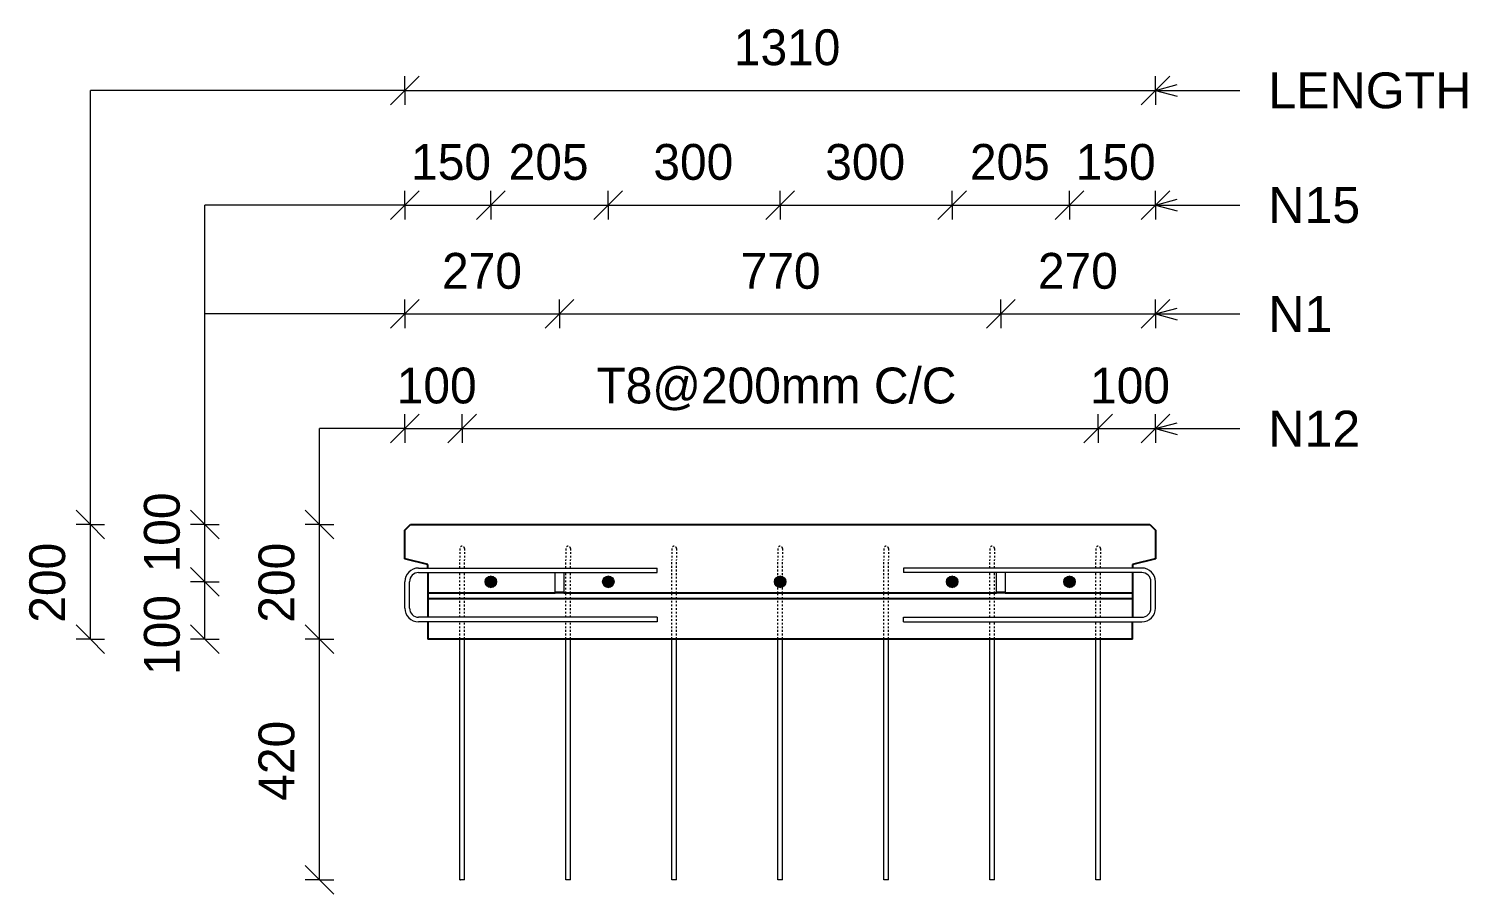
# Model space of a CAD drawing. Header units: millimetres. Extents: x -20701 to -6422, y 1067 to 18539.
# Drawn here: x -14883 to -12373, y 2066 to 3576 of the extents above; entities that cross this region are included whole.
import ezdxf

# ---------------------------------------------------------------- set-up
doc = ezdxf.new("R2010")
doc.units = ezdxf.units.MM
doc.linetypes.add('Dash', pattern=[6.36, 3.18, -3.18])
for name, color, linetype, lineweight in [('A-ANNO-DIMS', 211, 'Continuous', 9), ('A-ANNO-DIMS-25', 211, 'Continuous', 9), ('A-DETL-MBND', 5, 'Continuous', 18), ('A-DETL-THIN', 151, 'Continuous', 18), ('A-GENM', 13, 'Continuous', 18), ('A-WALL', 113, 'Continuous', 25), ('G-ANNO-TEXT', 231, 'Continuous', 9), ('S-RBAR', 171, 'Continuous', 18)]:
    doc.layers.add(name, color=color, linetype=linetype, lineweight=lineweight)
doc.styles.add('Arial', font='arial.ttf', dxfattribs={"height": 62.5})
doc.styles.add('Nirmala UI Semilight', font='NirmalaS.ttf', dxfattribs={"height": 62.5})
doc.dimstyles.new('Arrow_Filled_-_2_5_NI_UI', dxfattribs={"dimscale": 304.8, "dimtxt": 65.460247, "dimasz": 0.164042, "dimexe": 0.082021, "dimexo": 0.0625, "dimgap": 0.082021, "dimtad": 1, "dimdec": 0, "dimzin": 0, "dimdsep": 46, "dimtxsty": 'Nirmala UI Semilight', "dimblk1": 'OBLIQUE', "dimblk2": 'OBLIQUE', "dimsah": 1, "dimcen": 0.09, "dimazin": 0, "dimtfac": 1, "dimtdec": 4, "dimtix": 1, "dimtmove": 0, "dimatfit": 3, "dimfxl": 0.082021, "dimfxlon": 1, "dimtvp": 1, "dimtolj": 1, "dimtzin": 0, "dimarcsym": 2})
doc.dimstyles.new('Arrow_Filled_-_2_5_NI_UI_2', dxfattribs={"dimscale": 304.8, "dimtxt": 65.460247, "dimasz": 0.164042, "dimexe": 0.082021, "dimexo": 0.0625, "dimgap": 0.082021, "dimtad": 1, "dimdec": 0, "dimzin": 0, "dimdsep": 46, "dimtxsty": 'Nirmala UI Semilight', "dimblk1": 'OBLIQUE', "dimblk2": 'OBLIQUE', "dimsah": 1, "dimcen": 0.09, "dimazin": 0, "dimtfac": 1, "dimtdec": 4, "dimtix": 1, "dimtmove": 2, "dimatfit": 3, "dimfxl": 0.082021, "dimfxlon": 1, "dimtvp": 1, "dimtolj": 1, "dimtzin": 0, "dimarcsym": 2})

# ---------------------------------------------------------------- blocks, each defined once
blk = doc.blocks.new('RR spread anchor face based - RR-SA-5_0-240-2134540-Elevation Top Copy 2')
at = {"layer": 'A-GENM'}
for p, q in [((-19982.1, 2593.7), (-19982.1, 2627.2)), ((-19967.1, 2627.2), (-19967.1, 2593.7)), ((-19982.1, 2591.2), (-19982.1, 2593.7)), ((-19982.1, 2593.7), (-19967.1, 2593.7)), ((-19967.1, 2591.2), (-19982.1, 2591.2)), ((-19967.1, 2593.7), (-19967.1, 2591.2))]:
    blk.add_line(p, q, dxfattribs=at)
blk = doc.blocks.new('DIMBLOCK32-Elevation Top Copy 2')
at = {"layer": 'A-ANNO-DIMS-25'}
for p, q in [((-14226.6, 3468.3), (-14201.6, 3493.3)), ((-14226.6, 3468.3), (-14226.6, 3493.3)), ((-12916.6, 3468.3), (-12891.6, 3493.3)), ((-12916.6, 3468.3), (-12916.6, 3493.3)), ((-14226.6, 3468.3), (-14251.6, 3443.3)), ((-14226.6, 3468.3), (-12916.6, 3468.3)), ((-14226.6, 3468.3), (-14226.6, 3443.3)), ((-12916.6, 3468.3), (-12941.6, 3443.3)), ((-12916.6, 3468.3), (-12916.6, 3443.3))]:
    blk.add_line(p, q, dxfattribs=at)
at = {"layer": 'A-ANNO-DIMS-25', "color": 0, "insert": (-13652.5, 3574.8), "char_height": 62.5, "width": 194.238, "attachment_point": 1, "line_spacing_factor": 1.142579, "style": 'Nirmala UI Semilight'}
blk.add_mtext('1310', dxfattribs=at)
blk = doc.blocks.new('_Oblique')
at = {"color": 0, "linetype": 'ByBlock', "lineweight": -2}
blk.add_line((-0.5, -0.5), (0.5, 0.5), dxfattribs=at)
blk = doc.blocks.new('DIMBLOCK33-Elevation Top Copy 2')
at = {"layer": 'A-ANNO-DIMS-25'}
for p, q in [((-14775.6, 2711.2), (-14800.6, 2736.2)), ((-14775.6, 2711.2), (-14800.6, 2711.2)), ((-14775.6, 2511.2), (-14775.6, 2711.2)), ((-14775.6, 2711.2), (-14750.6, 2686.2)), ((-14775.6, 2711.2), (-14750.6, 2711.2)), ((-14775.6, 2511.2), (-14800.6, 2536.2)), ((-14775.6, 2511.2), (-14800.6, 2511.2)), ((-14775.6, 2511.2), (-14750.6, 2486.2)), ((-14775.6, 2511.2), (-14750.6, 2511.2))]:
    blk.add_line(p, q, dxfattribs=at)
at = {"layer": 'A-ANNO-DIMS-25', "color": 0, "insert": (-14882.1, 2539.8), "char_height": 62.5, "width": 171.387, "attachment_point": 1, "rotation": 90, "line_spacing_factor": 1.142579, "style": 'Nirmala UI Semilight'}
blk.add_mtext('200', dxfattribs=at)
blk = doc.blocks.new('DIMBLOCK34-Elevation Top Copy 2')
at = {"layer": 'A-ANNO-DIMS-25'}
for p, q in [((-14226.6, 3268.3), (-14201.6, 3293.3)), ((-14226.6, 3268.3), (-14226.6, 3293.3)), ((-14076.6, 3268.3), (-14051.6, 3293.3)), ((-14076.6, 3268.3), (-14076.6, 3293.3)), ((-14226.6, 3268.3), (-14251.6, 3243.3)), ((-14226.6, 3268.3), (-14076.6, 3268.3)), ((-14226.6, 3268.3), (-14226.6, 3243.3)), ((-14076.6, 3268.3), (-14101.6, 3243.3)), ((-14076.6, 3268.3), (-14076.6, 3243.3))]:
    blk.add_line(p, q, dxfattribs=at)
at = {"layer": 'A-ANNO-DIMS-25', "color": 0, "insert": (-14215.8, 3374.8), "char_height": 62.5, "width": 154.248, "attachment_point": 1, "line_spacing_factor": 1.142579, "style": 'Nirmala UI Semilight'}
blk.add_mtext('150', dxfattribs=at)
blk = doc.blocks.new('DIMBLOCK35-Elevation Top Copy 2')
at = {"layer": 'A-ANNO-DIMS-25'}
for p, q in [((-14076.6, 3268.3), (-14051.6, 3293.3)), ((-14076.6, 3268.3), (-14076.6, 3293.3)), ((-13871.6, 3268.3), (-13846.6, 3293.3)), ((-13871.6, 3268.3), (-13871.6, 3293.3)), ((-14076.6, 3268.3), (-14101.6, 3243.3)), ((-14076.6, 3268.3), (-13871.6, 3268.3)), ((-14076.6, 3268.3), (-14076.6, 3243.3)), ((-13871.6, 3268.3), (-13896.6, 3243.3)), ((-13871.6, 3268.3), (-13871.6, 3243.3))]:
    blk.add_line(p, q, dxfattribs=at)
at = {"layer": 'A-ANNO-DIMS-25', "color": 0, "insert": (-14045.5, 3374.8), "char_height": 62.5, "width": 171.387, "attachment_point": 1, "line_spacing_factor": 1.142579, "style": 'Nirmala UI Semilight'}
blk.add_mtext('205', dxfattribs=at)
blk = doc.blocks.new('DIMBLOCK36-Elevation Top Copy 2')
at = {"layer": 'A-ANNO-DIMS-25'}
for p, q in [((-13871.6, 3268.3), (-13846.6, 3293.3)), ((-13871.6, 3268.3), (-13871.6, 3293.3)), ((-13571.6, 3268.3), (-13546.6, 3293.3)), ((-13571.6, 3268.3), (-13571.6, 3293.3)), ((-13871.6, 3268.3), (-13896.6, 3243.3)), ((-13871.6, 3268.3), (-13571.6, 3268.3)), ((-13871.6, 3268.3), (-13871.6, 3243.3)), ((-13571.6, 3268.3), (-13596.6, 3243.3)), ((-13571.6, 3268.3), (-13571.6, 3243.3))]:
    blk.add_line(p, q, dxfattribs=at)
at = {"layer": 'A-ANNO-DIMS-25', "color": 0, "insert": (-13793, 3374.8), "char_height": 62.5, "width": 171.387, "attachment_point": 1, "line_spacing_factor": 1.142579, "style": 'Nirmala UI Semilight'}
blk.add_mtext('300', dxfattribs=at)
blk = doc.blocks.new('DIMBLOCK37-Elevation Top Copy 2')
at = {"layer": 'A-ANNO-DIMS-25'}
for p, q in [((-13571.6, 3268.3), (-13546.6, 3293.3)), ((-13571.6, 3268.3), (-13571.6, 3293.3)), ((-13271.6, 3268.3), (-13246.6, 3293.3)), ((-13271.6, 3268.3), (-13271.6, 3293.3)), ((-13571.6, 3268.3), (-13596.6, 3243.3)), ((-13571.6, 3268.3), (-13271.6, 3268.3)), ((-13571.6, 3268.3), (-13571.6, 3243.3)), ((-13271.6, 3268.3), (-13296.6, 3243.3)), ((-13271.6, 3268.3), (-13271.6, 3243.3))]:
    blk.add_line(p, q, dxfattribs=at)
at = {"layer": 'A-ANNO-DIMS-25', "color": 0, "insert": (-13493, 3374.8), "char_height": 62.5, "width": 171.387, "attachment_point": 1, "line_spacing_factor": 1.142579, "style": 'Nirmala UI Semilight'}
blk.add_mtext('300', dxfattribs=at)
blk = doc.blocks.new('DIMBLOCK38-Elevation Top Copy 2')
at = {"layer": 'A-ANNO-DIMS-25'}
for p, q in [((-13271.6, 3268.3), (-13246.6, 3293.3)), ((-13271.6, 3268.3), (-13271.6, 3293.3)), ((-13066.6, 3268.3), (-13041.6, 3293.3)), ((-13066.6, 3268.3), (-13066.6, 3293.3)), ((-13271.6, 3268.3), (-13296.6, 3243.3)), ((-13271.6, 3268.3), (-13066.6, 3268.3)), ((-13271.6, 3268.3), (-13271.6, 3243.3)), ((-13066.6, 3268.3), (-13091.6, 3243.3)), ((-13066.6, 3268.3), (-13066.6, 3243.3))]:
    blk.add_line(p, q, dxfattribs=at)
at = {"layer": 'A-ANNO-DIMS-25', "color": 0, "insert": (-13240.5, 3374.8), "char_height": 62.5, "width": 171.387, "attachment_point": 1, "line_spacing_factor": 1.142579, "style": 'Nirmala UI Semilight'}
blk.add_mtext('205', dxfattribs=at)
blk = doc.blocks.new('DIMBLOCK39-Elevation Top Copy 2')
at = {"layer": 'A-ANNO-DIMS-25'}
for p, q in [((-13066.6, 3268.3), (-13041.6, 3293.3)), ((-13066.6, 3268.3), (-13066.6, 3293.3)), ((-12916.6, 3268.3), (-12891.6, 3293.3)), ((-12916.6, 3268.3), (-12916.6, 3293.3)), ((-13066.6, 3268.3), (-13091.6, 3243.3)), ((-13066.6, 3268.3), (-12916.6, 3268.3)), ((-13066.6, 3268.3), (-13066.6, 3243.3)), ((-12916.6, 3268.3), (-12941.6, 3243.3)), ((-12916.6, 3268.3), (-12916.6, 3243.3))]:
    blk.add_line(p, q, dxfattribs=at)
at = {"layer": 'A-ANNO-DIMS-25', "color": 0, "insert": (-13055.8, 3374.8), "char_height": 62.5, "width": 154.248, "attachment_point": 1, "line_spacing_factor": 1.142579, "style": 'Nirmala UI Semilight'}
blk.add_mtext('150', dxfattribs=at)
blk = doc.blocks.new('DIMBLOCK40-Elevation Top Copy 2')
at = {"layer": 'A-ANNO-DIMS-25'}
for p, q in [((-14575.6, 2611.2), (-14600.6, 2636.2)), ((-14575.6, 2611.2), (-14600.6, 2611.2)), ((-14575.6, 2511.2), (-14575.6, 2611.2)), ((-14575.6, 2611.2), (-14550.6, 2586.2)), ((-14575.6, 2611.2), (-14550.6, 2611.2)), ((-14575.6, 2511.2), (-14600.6, 2536.2)), ((-14575.6, 2511.2), (-14600.6, 2511.2)), ((-14575.6, 2511.2), (-14550.6, 2486.2)), ((-14575.6, 2511.2), (-14550.6, 2511.2))]:
    blk.add_line(p, q, dxfattribs=at)
at = {"layer": 'A-ANNO-DIMS-25', "color": 0, "insert": (-14682.1, 2448.6), "char_height": 62.5, "width": 154.248, "attachment_point": 1, "rotation": 90, "line_spacing_factor": 1.142579, "style": 'Nirmala UI Semilight'}
blk.add_mtext('100', dxfattribs=at)
blk = doc.blocks.new('DIMBLOCK41-Elevation Top Copy 2')
at = {"layer": 'A-ANNO-DIMS-25'}
for p, q in [((-14575.6, 2711.2), (-14600.6, 2736.2)), ((-14575.6, 2711.2), (-14600.6, 2711.2)), ((-14575.6, 2611.2), (-14575.6, 2711.2)), ((-14575.6, 2711.2), (-14550.6, 2686.2)), ((-14575.6, 2711.2), (-14550.6, 2711.2)), ((-14575.6, 2611.2), (-14600.6, 2636.2)), ((-14575.6, 2611.2), (-14600.6, 2611.2)), ((-14575.6, 2611.2), (-14550.6, 2586.2)), ((-14575.6, 2611.2), (-14550.6, 2611.2))]:
    blk.add_line(p, q, dxfattribs=at)
at = {"layer": 'A-ANNO-DIMS-25', "color": 0, "insert": (-14682.1, 2627.5), "char_height": 62.5, "width": 154.248, "attachment_point": 1, "rotation": 90, "line_spacing_factor": 1.142579, "style": 'Nirmala UI Semilight'}
blk.add_mtext('100', dxfattribs=at)
blk = doc.blocks.new('DIMBLOCK42-Elevation Top Copy 2')
at = {"layer": 'A-ANNO-DIMS-25'}
for p, q in [((-14226.6, 2878.3), (-14201.6, 2903.3)), ((-14226.6, 2878.3), (-14226.6, 2903.3)), ((-14126.6, 2878.3), (-14101.6, 2903.3)), ((-14126.6, 2878.3), (-14126.6, 2903.3)), ((-14226.6, 2878.3), (-14251.6, 2853.3)), ((-14226.6, 2878.3), (-14126.6, 2878.3)), ((-14226.6, 2878.3), (-14226.6, 2853.3)), ((-14126.6, 2878.3), (-14151.6, 2853.3)), ((-14126.6, 2878.3), (-14126.6, 2853.3))]:
    blk.add_line(p, q, dxfattribs=at)
at = {"layer": 'A-ANNO-DIMS-25', "color": 0, "insert": (-14240.8, 2984.8), "char_height": 62.5, "width": 154.248, "attachment_point": 1, "line_spacing_factor": 1.142579, "style": 'Nirmala UI Semilight'}
blk.add_mtext('100', dxfattribs=at)
blk = doc.blocks.new('DIMBLOCK43-Elevation Top Copy 2')
at = {"layer": 'A-ANNO-DIMS-25'}
for p, q in [((-14126.6, 2878.3), (-14101.6, 2903.3)), ((-14126.6, 2878.3), (-14126.6, 2903.3)), ((-13016.6, 2878.3), (-12991.6, 2903.3)), ((-13016.6, 2878.3), (-13016.6, 2903.3)), ((-14126.6, 2878.3), (-14151.6, 2853.3)), ((-14126.6, 2878.3), (-13016.6, 2878.3)), ((-14126.6, 2878.3), (-14126.6, 2853.3)), ((-13016.6, 2878.3), (-13041.6, 2853.3)), ((-13016.6, 2878.3), (-13016.6, 2853.3))]:
    blk.add_line(p, q, dxfattribs=at)
at = {"layer": 'A-ANNO-DIMS-25', "color": 0, "insert": (-13892.3, 2984.8), "char_height": 62.5, "width": 769.812, "attachment_point": 1, "line_spacing_factor": 1.142579, "style": 'Nirmala UI Semilight'}
blk.add_mtext('T8@200mm C/C', dxfattribs=at)
blk = doc.blocks.new('DIMBLOCK44-Elevation Top Copy 2')
at = {"layer": 'A-ANNO-DIMS-25'}
for p, q in [((-13016.6, 2878.3), (-12991.6, 2903.3)), ((-13016.6, 2878.3), (-13016.6, 2903.3)), ((-12916.6, 2878.3), (-12891.6, 2903.3)), ((-12916.6, 2878.3), (-12916.6, 2903.3)), ((-13016.6, 2878.3), (-13041.6, 2853.3)), ((-13016.6, 2878.3), (-12916.6, 2878.3)), ((-13016.6, 2878.3), (-13016.6, 2853.3)), ((-12916.6, 2878.3), (-12941.6, 2853.3)), ((-12916.6, 2878.3), (-12916.6, 2853.3))]:
    blk.add_line(p, q, dxfattribs=at)
at = {"layer": 'A-ANNO-DIMS-25', "color": 0, "insert": (-13030.8, 2984.8), "char_height": 62.5, "width": 154.248, "attachment_point": 1, "line_spacing_factor": 1.142579, "style": 'Nirmala UI Semilight'}
blk.add_mtext('100', dxfattribs=at)
blk = doc.blocks.new('DIMBLOCK45-Elevation Top Copy 2')
at = {"layer": 'A-ANNO-DIMS-25'}
for p, q in [((-14375.6, 2511.2), (-14400.6, 2536.2)), ((-14375.6, 2511.2), (-14400.6, 2511.2)), ((-14375.6, 2091.2), (-14375.6, 2511.2)), ((-14375.6, 2511.2), (-14350.6, 2486.2)), ((-14375.6, 2511.2), (-14350.6, 2511.2)), ((-14375.6, 2091.2), (-14400.6, 2116.2)), ((-14375.6, 2091.2), (-14400.6, 2091.2)), ((-14375.6, 2091.2), (-14350.6, 2066.2)), ((-14375.6, 2091.2), (-14350.6, 2091.2))]:
    blk.add_line(p, q, dxfattribs=at)
at = {"layer": 'A-ANNO-DIMS-25', "color": 0, "insert": (-14482.1, 2229.2), "char_height": 62.5, "width": 172.815, "attachment_point": 1, "rotation": 90, "line_spacing_factor": 1.142579, "style": 'Nirmala UI Semilight'}
blk.add_mtext('420', dxfattribs=at)
blk = doc.blocks.new('DIMBLOCK46-Elevation Top Copy 2')
at = {"layer": 'A-ANNO-DIMS-25'}
for p, q in [((-14375.6, 2711.2), (-14400.6, 2736.2)), ((-14375.6, 2711.2), (-14400.6, 2711.2)), ((-14375.6, 2511.2), (-14375.6, 2711.2)), ((-14375.6, 2711.2), (-14350.6, 2686.2)), ((-14375.6, 2711.2), (-14350.6, 2711.2)), ((-14375.6, 2511.2), (-14400.6, 2536.2)), ((-14375.6, 2511.2), (-14400.6, 2511.2)), ((-14375.6, 2511.2), (-14350.6, 2486.2)), ((-14375.6, 2511.2), (-14350.6, 2511.2))]:
    blk.add_line(p, q, dxfattribs=at)
at = {"layer": 'A-ANNO-DIMS-25', "color": 0, "insert": (-14482.1, 2539.8), "char_height": 62.5, "width": 171.387, "attachment_point": 1, "rotation": 90, "line_spacing_factor": 1.142579, "style": 'Nirmala UI Semilight'}
blk.add_mtext('200', dxfattribs=at)
blk = doc.blocks.new('DIMBLOCK47-Elevation Top Copy 2')
at = {"layer": 'A-ANNO-DIMS-25'}
for p, q in [((-14226.6, 3078.3), (-14201.6, 3103.3)), ((-14226.6, 3078.3), (-14226.6, 3103.3)), ((-13956.6, 3078.3), (-13931.6, 3103.3)), ((-13956.6, 3078.3), (-13956.6, 3103.3)), ((-14226.6, 3078.3), (-14251.6, 3053.3)), ((-14226.6, 3078.3), (-13956.6, 3078.3)), ((-14226.6, 3078.3), (-14226.6, 3053.3)), ((-13956.6, 3078.3), (-13981.6, 3053.3)), ((-13956.6, 3078.3), (-13956.6, 3053.3))]:
    blk.add_line(p, q, dxfattribs=at)
at = {"layer": 'A-ANNO-DIMS-25', "color": 0, "insert": (-14161.8, 3184.8), "char_height": 62.5, "width": 168.53, "attachment_point": 1, "line_spacing_factor": 1.142579, "style": 'Nirmala UI Semilight'}
blk.add_mtext('270', dxfattribs=at)
blk = doc.blocks.new('DIMBLOCK48-Elevation Top Copy 2')
at = {"layer": 'A-ANNO-DIMS-25'}
for p, q in [((-13956.6, 3078.3), (-13931.6, 3103.3)), ((-13956.6, 3078.3), (-13956.6, 3103.3)), ((-13186.6, 3078.3), (-13161.6, 3103.3)), ((-13186.6, 3078.3), (-13186.6, 3103.3)), ((-13956.6, 3078.3), (-13981.6, 3053.3)), ((-13956.6, 3078.3), (-13186.6, 3078.3)), ((-13956.6, 3078.3), (-13956.6, 3053.3)), ((-13186.6, 3078.3), (-13211.6, 3053.3)), ((-13186.6, 3078.3), (-13186.6, 3053.3))]:
    blk.add_line(p, q, dxfattribs=at)
at = {"layer": 'A-ANNO-DIMS-25', "color": 0, "insert": (-13640.6, 3184.8), "char_height": 62.5, "width": 165.674, "attachment_point": 1, "line_spacing_factor": 1.142579, "style": 'Nirmala UI Semilight'}
blk.add_mtext('770', dxfattribs=at)
blk = doc.blocks.new('DIMBLOCK49-Elevation Top Copy 2')
at = {"layer": 'A-ANNO-DIMS-25'}
for p, q in [((-13186.6, 3078.3), (-13161.6, 3103.3)), ((-13186.6, 3078.3), (-13186.6, 3103.3)), ((-12916.6, 3078.3), (-12891.6, 3103.3)), ((-12916.6, 3078.3), (-12916.6, 3103.3)), ((-13186.6, 3078.3), (-13211.6, 3053.3)), ((-13186.6, 3078.3), (-12916.6, 3078.3)), ((-13186.6, 3078.3), (-13186.6, 3053.3)), ((-12916.6, 3078.3), (-12941.6, 3053.3)), ((-12916.6, 3078.3), (-12916.6, 3053.3))]:
    blk.add_line(p, q, dxfattribs=at)
at = {"layer": 'A-ANNO-DIMS-25', "color": 0, "insert": (-13121.8, 3184.8), "char_height": 62.5, "width": 168.53, "attachment_point": 1, "line_spacing_factor": 1.142579, "style": 'Nirmala UI Semilight'}
blk.add_mtext('270', dxfattribs=at)

msp = doc.modelspace()

# ---------------------------------------------------------------- hatches: boundary and pattern name
at = {"layer": 'S-RBAR'}
h = msp.add_hatch(color=256, dxfattribs=at)
edge = h.paths.add_edge_path()
edge.add_arc((-14076.6, 2611.2), 10, 0, 360)
for points in [[(-14076.6, 2601.2), (-14069.5, 2604.1), (-14066.6, 2611.2), (-14069.5, 2618.3), (-14076.9, 2621.1), (-14083.6, 2618.3), (-14086.6, 2611.2), (-14083.6, 2604.1), (-14076.9, 2601.3)], [(-13871.6, 2601.2), (-13864.5, 2604.1), (-13861.6, 2611.2), (-13864.5, 2618.3), (-13871.6, 2621.2), (-13878.6, 2618.3), (-13881.6, 2611.2), (-13878.6, 2604.1)], [(-13571.6, 2601.2), (-13564.5, 2604.1), (-13561.6, 2611.2), (-13564.5, 2618.3), (-13571.6, 2621.2), (-13578.6, 2618.3), (-13581.6, 2611.2), (-13578.6, 2604.1)], [(-13271.6, 2601.2), (-13264.5, 2604.1), (-13261.6, 2611.2), (-13264.5, 2618.3), (-13271.6, 2621.2), (-13278.6, 2618.3), (-13281.6, 2611.2), (-13278.6, 2604.1), (-13277.1, 2603.5)], [(-13066.6, 2601.2), (-13059.5, 2604.1), (-13056.6, 2611.2), (-13059.5, 2618.3), (-13066.6, 2621.2), (-13073.6, 2618.3), (-13076.6, 2611.2), (-13073.6, 2604.1)]]:
    msp.add_hatch(color=256, dxfattribs=at).paths.add_polyline_path(points)
h = msp.add_hatch(color=256, dxfattribs=at)
edge = h.paths.add_edge_path()
edge.add_arc((-13871.6, 2611.2), 10, 0, 360)
h = msp.add_hatch(color=256, dxfattribs=at)
edge = h.paths.add_edge_path()
edge.add_arc((-13571.6, 2611.2), 10, 0, 360)
h = msp.add_hatch(color=256, dxfattribs=at)
edge = h.paths.add_edge_path()
edge.add_arc((-13271.6, 2611.2), 10, 0, 360)
h = msp.add_hatch(color=256, dxfattribs=at)
edge = h.paths.add_edge_path()
edge.add_arc((-13066.6, 2611.2), 10, 0, 360)

# ---------------------------------------------------------------- linework, layer by layer
at = {"layer": 'A-DETL-MBND'}
msp.add_line((-14226.6, 3078.3), (-14575.6, 3078.3), dxfattribs=at)
at = {"layer": 'A-DETL-THIN'}
for p, q in [((-14775.6, 2711.2), (-14775.6, 3468.3)), ((-14226.6, 3468.3), (-14775.6, 3468.3)), ((-14575.6, 2711.2), (-14575.6, 3268.3)), ((-14226.6, 3268.3), (-14575.6, 3268.3)), ((-14226.6, 2878.3), (-14375.6, 2878.3)), ((-14375.6, 2711.2), (-14375.6, 2878.3)), ((-14130.6, 2091.2), (-14129.8, 2091.2))]:
    msp.add_line(p, q, dxfattribs=at)
at = {"layer": 'A-WALL'}
for p, q in [((-14226.6, 2701.2), (-14216.6, 2711.2)), ((-14226.6, 2651.2), (-14226.6, 2701.2)), ((-14216.6, 2711.2), (-12926.6, 2711.2)), ((-12926.6, 2711.2), (-12916.6, 2701.2)), ((-12916.6, 2701.2), (-12916.6, 2651.2)), ((-14186.6, 2641.2), (-14226.6, 2651.2)), ((-14186.6, 2635.2), (-14186.6, 2641.2)), ((-12916.6, 2651.2), (-12956.6, 2641.2)), ((-12956.6, 2641.2), (-12956.6, 2635.2)), ((-14186.6, 2627.2), (-14186.6, 2549.2)), ((-12956.6, 2627.2), (-12956.6, 2549.2)), ((-13964.1, 2591.2), (-14186.6, 2591.2)), ((-13194.1, 2591.2), (-13949.1, 2591.2)), ((-12956.6, 2591.2), (-13179.1, 2591.2)), ((-12956.6, 2581.2), (-14186.6, 2581.2)), ((-14186.6, 2541.2), (-14186.6, 2511.2)), ((-12956.6, 2511.2), (-12956.6, 2541.2)), ((-12956.6, 2511.2), (-14186.6, 2511.2))]:
    msp.add_line(p, q, dxfattribs=at)
at = {"layer": 'G-ANNO-TEXT', "color": 10}
for p, q in [((-12916.6, 3468.3), (-12879.1, 3478.4)), ((-12916.6, 3468.3), (-12879.1, 3458.3)), ((-12916.6, 3468.3), (-12769.6, 3468.3)), ((-12916.6, 3268.3), (-12879.1, 3278.4)), ((-12916.6, 3268.3), (-12879.1, 3258.3)), ((-12916.6, 3268.3), (-12769.6, 3268.3)), ((-12916.6, 3078.4), (-12879.1, 3088.4)), ((-12916.6, 3078.4), (-12879.1, 3068.3)), ((-12916.6, 3078.4), (-12769.6, 3078.4)), ((-12916.6, 2878.4), (-12879.1, 2888.4)), ((-12916.6, 2878.4), (-12879.1, 2868.3)), ((-12916.6, 2878.4), (-12769.6, 2878.4))]:
    msp.add_line(p, q, dxfattribs=at)
at = {"layer": 'S-RBAR', "linetype": 'Dash'}
for p, q in [((-14130.6, 2669.2), (-14130.6, 2649.2)), ((-14122.6, 2669.2), (-14122.6, 2649.2)), ((-13945.6, 2669.2), (-13945.6, 2649.2)), ((-13937.6, 2669.2), (-13937.6, 2649.2)), ((-13760.6, 2669.2), (-13760.6, 2649.2)), ((-13752.6, 2669.2), (-13752.6, 2649.2)), ((-13575.6, 2669.2), (-13575.6, 2649.2)), ((-13567.6, 2669.2), (-13567.6, 2649.2)), ((-13390.6, 2669.2), (-13390.6, 2649.2)), ((-13382.6, 2669.2), (-13382.6, 2649.2)), ((-13205.6, 2669.2), (-13205.6, 2649.2)), ((-13197.6, 2669.2), (-13197.6, 2649.2)), ((-13020.6, 2669.2), (-13020.6, 2649.2)), ((-13012.6, 2669.2), (-13012.6, 2649.2)), ((-14130.6, 2635.2), (-14130.6, 2649.2)), ((-14122.6, 2635.2), (-14122.6, 2649.2)), ((-13945.6, 2635.2), (-13945.6, 2649.2)), ((-13937.6, 2635.2), (-13937.6, 2649.2)), ((-13760.6, 2591.2), (-13760.6, 2649.2)), ((-13752.6, 2591.2), (-13752.6, 2649.2)), ((-13575.6, 2591.2), (-13575.6, 2649.2)), ((-13567.6, 2591.2), (-13567.6, 2649.2)), ((-13390.6, 2591.2), (-13390.6, 2649.2)), ((-13382.6, 2591.2), (-13382.6, 2649.2)), ((-13205.6, 2635.2), (-13205.6, 2649.2)), ((-13197.6, 2635.2), (-13197.6, 2649.2)), ((-13020.6, 2635.2), (-13020.6, 2649.2)), ((-13012.6, 2635.2), (-13012.6, 2649.2)), ((-14130.6, 2591.2), (-14130.6, 2627.2)), ((-14122.6, 2591.2), (-14122.6, 2627.2)), ((-13945.6, 2591.2), (-13945.6, 2627.2)), ((-13937.6, 2591.2), (-13937.6, 2627.2)), ((-13205.6, 2591.2), (-13205.6, 2627.2)), ((-13197.6, 2591.2), (-13197.6, 2627.2)), ((-13020.6, 2591.2), (-13020.6, 2627.2)), ((-13012.6, 2591.2), (-13012.6, 2627.2)), ((-14130.6, 2581.2), (-14130.6, 2591.1)), ((-14122.6, 2581.2), (-14122.6, 2591.1)), ((-13945.6, 2581.2), (-13945.6, 2591.1)), ((-13937.6, 2581.2), (-13937.6, 2591.1)), ((-13760.6, 2581.2), (-13760.6, 2591.1)), ((-13752.6, 2581.2), (-13752.6, 2591.1)), ((-13575.6, 2581.2), (-13575.6, 2591.1)), ((-13567.6, 2581.2), (-13567.6, 2591.1)), ((-13390.6, 2581.2), (-13390.6, 2591.1)), ((-13382.6, 2581.2), (-13382.6, 2591.1)), ((-13205.6, 2581.2), (-13205.6, 2591.1)), ((-13197.6, 2581.2), (-13197.6, 2591.1)), ((-13020.6, 2581.2), (-13020.6, 2591.1)), ((-13012.6, 2581.2), (-13012.6, 2591.1)), ((-14130.6, 2549.2), (-14130.6, 2581.1)), ((-14122.6, 2549.2), (-14122.6, 2581.1)), ((-13945.6, 2549.4), (-13945.6, 2581.1)), ((-13937.6, 2549.2), (-13937.6, 2581.1)), ((-13760.6, 2511.2), (-13760.6, 2581.1)), ((-13752.6, 2511.2), (-13752.6, 2581.1)), ((-13575.6, 2511.2), (-13575.6, 2581.1)), ((-13567.6, 2511.2), (-13567.6, 2581.1)), ((-13390.6, 2511.2), (-13390.6, 2581.1)), ((-13382.6, 2511.2), (-13382.6, 2581.1)), ((-13205.6, 2549.4), (-13205.6, 2581.1)), ((-13197.6, 2549.4), (-13197.6, 2581.1)), ((-13020.6, 2549.2), (-13020.6, 2581.1)), ((-13012.6, 2549.2), (-13012.6, 2581.1)), ((-14130.6, 2511.2), (-14130.6, 2541.2)), ((-14122.6, 2511.2), (-14122.6, 2541.2)), ((-13945.6, 2511.2), (-13945.6, 2541.2)), ((-13937.6, 2511.2), (-13937.6, 2541.2)), ((-13205.6, 2511.2), (-13205.6, 2541.2)), ((-13197.6, 2511.2), (-13197.6, 2541.2)), ((-13020.6, 2511.2), (-13020.6, 2541.2)), ((-13012.6, 2511.2), (-13012.6, 2541.2))]:
    msp.add_line(p, q, dxfattribs=at)
at = {"layer": 'S-RBAR'}
for p, q in [((-14226.6, 2565.2), (-14226.6, 2611.2)), ((-14218.6, 2565.2), (-14218.6, 2611.2)), ((-14202.6, 2635.2), (-13786.6, 2635.2)), ((-14202.6, 2627.2), (-13786.6, 2627.2)), ((-14083.6, 2618.3), (-14086.6, 2611.2)), ((-14086.6, 2611.2), (-14083.6, 2604.1)), ((-14076.9, 2621.1), (-14083.6, 2618.3)), ((-14069.5, 2618.3), (-14076.9, 2621.1)), ((-14066.6, 2611.2), (-14069.5, 2618.3)), ((-14069.5, 2604.1), (-14066.6, 2611.2)), ((-13878.6, 2618.3), (-13881.6, 2611.2)), ((-13881.6, 2611.2), (-13878.6, 2604.1)), ((-13871.6, 2621.2), (-13878.6, 2618.3)), ((-13864.5, 2618.3), (-13871.6, 2621.2)), ((-13861.6, 2611.2), (-13864.5, 2618.3)), ((-13864.5, 2604.1), (-13861.6, 2611.2)), ((-13786.6, 2627.2), (-13786.6, 2635.2)), ((-13578.6, 2618.3), (-13581.6, 2611.2)), ((-13581.6, 2611.2), (-13578.6, 2604.1)), ((-13571.6, 2621.2), (-13578.6, 2618.3)), ((-13564.5, 2618.3), (-13571.6, 2621.2)), ((-13561.6, 2611.2), (-13564.5, 2618.3)), ((-13564.5, 2604.1), (-13561.6, 2611.2)), ((-12940.6, 2635.2), (-13356.6, 2635.2)), ((-13356.6, 2635.2), (-13356.6, 2627.2)), ((-12940.6, 2627.2), (-13356.6, 2627.2)), ((-13278.6, 2618.3), (-13281.6, 2611.2)), ((-13281.6, 2611.2), (-13278.6, 2604.1)), ((-13271.6, 2621.2), (-13278.6, 2618.3)), ((-13264.5, 2618.3), (-13271.6, 2621.2)), ((-13261.6, 2611.2), (-13264.5, 2618.3)), ((-13264.5, 2604.1), (-13261.6, 2611.2)), ((-13073.6, 2618.3), (-13076.6, 2611.2)), ((-13076.6, 2611.2), (-13073.6, 2604.1)), ((-13066.6, 2621.2), (-13073.6, 2618.3)), ((-13059.5, 2618.3), (-13066.6, 2621.2)), ((-13056.6, 2611.2), (-13059.5, 2618.3)), ((-13059.5, 2604.1), (-13056.6, 2611.2)), ((-12924.6, 2565.2), (-12924.6, 2611.2)), ((-12916.6, 2565.2), (-12916.6, 2611.2)), ((-14083.6, 2604.1), (-14076.9, 2601.3)), ((-14076.9, 2601.3), (-14076.6, 2601.2)), ((-14076.6, 2601.2), (-14069.5, 2604.1)), ((-13878.6, 2604.1), (-13871.6, 2601.2)), ((-13871.6, 2601.2), (-13864.5, 2604.1)), ((-13578.6, 2604.1), (-13571.6, 2601.2)), ((-13571.6, 2601.2), (-13564.5, 2604.1)), ((-13278.6, 2604.1), (-13277.1, 2603.5)), ((-13277.1, 2603.5), (-13271.6, 2601.2)), ((-13271.6, 2601.2), (-13264.5, 2604.1)), ((-13073.6, 2604.1), (-13066.6, 2601.2)), ((-13066.6, 2601.2), (-13059.5, 2604.1)), ((-13786.6, 2549.2), (-14202.6, 2549.2)), ((-13786.6, 2541.2), (-14202.6, 2541.2)), ((-13786.6, 2549.2), (-13786.6, 2541.2)), ((-13356.6, 2549.2), (-12940.6, 2549.2)), ((-13356.6, 2541.2), (-13356.6, 2549.2)), ((-13356.6, 2541.2), (-12940.6, 2541.2)), ((-14130.6, 2091.2), (-14130.6, 2511.2)), ((-14122.6, 2091.2), (-14122.6, 2511.2)), ((-13945.6, 2091.2), (-13945.6, 2511.2)), ((-13937.6, 2091.2), (-13937.6, 2511.2)), ((-13760.6, 2091.2), (-13760.6, 2511.2)), ((-13752.6, 2091.2), (-13752.6, 2511.2)), ((-13575.6, 2091.2), (-13575.6, 2511.2)), ((-13567.6, 2091.2), (-13567.6, 2511.1)), ((-13390.6, 2091.2), (-13390.6, 2511.1)), ((-13382.6, 2091.2), (-13382.6, 2511.1)), ((-13205.6, 2091.2), (-13205.6, 2511.1)), ((-13197.6, 2091.2), (-13197.6, 2511.1)), ((-13020.6, 2091.2), (-13020.6, 2511.1)), ((-13012.6, 2091.2), (-13012.6, 2511.1)), ((-14122.6, 2091.2), (-14130.6, 2091.2)), ((-13937.6, 2091.2), (-13945.6, 2091.2)), ((-13752.6, 2091.2), (-13760.6, 2091.2)), ((-13567.6, 2091.2), (-13575.6, 2091.2)), ((-13382.6, 2091.2), (-13390.6, 2091.2)), ((-13197.6, 2091.2), (-13205.6, 2091.2)), ((-13012.6, 2091.2), (-13020.6, 2091.2))]:
    msp.add_line(p, q, dxfattribs=at)
for centre in [(-14076.6, 2611.2), (-13871.6, 2611.2), (-13571.6, 2611.2), (-13271.6, 2611.2), (-13066.6, 2611.2)]:
    msp.add_circle(centre, 10, dxfattribs=at)
at = {"layer": 'S-RBAR', "linetype": 'Dash'}
for centre, start in [((-14126.6, 2669.2), 0), ((-13941.6, 2669.2), 0), ((-13756.6, 2669.2), 0), ((-13571.6, 2669.2), 0), ((-13386.6, 2669.2), 360), ((-13201.6, 2669.2), 360), ((-13016.6, 2669.2), 360)]:
    msp.add_arc(centre, 4, start, 180, dxfattribs=at)
at = {"layer": 'S-RBAR'}
for centre, radius, start, end in [((-14202.6, 2611.2), 24, 90, 180), ((-14202.6, 2611.2), 16, 90, 180), ((-12940.6, 2611.2), 24, 0, 90), ((-12940.6, 2611.2), 16, 0, 90), ((-14202.6, 2565.2), 24, 180, 270), ((-14202.6, 2565.2), 16, 180, 270), ((-12940.6, 2565.2), 16, 270, 360), ((-12940.6, 2565.2), 24, 270, 360)]:
    msp.add_arc(centre, radius, start, end, dxfattribs=at)

# ---------------------------------------------------------------- block references
at = {"layer": 'A-GENM'}
for p in [(6018, 0), (6788, 0)]:
    msp.add_blockref('RR spread anchor face based - RR-SA-5_0-240-2134540-Elevation Top Copy 2', p, dxfattribs=at)

# ---------------------------------------------------------------- texts
at = {"layer": 'G-ANNO-TEXT', "color": 7, "char_height": 62.5, "attachment_point": 1, "style": 'Arial'}
for s, insert, width in [('LENGTH', (-12719.6, 3499.6), 428.903), ('N15', (-12719.6, 3299.6), 192.405), ('N1', (-12719.6, 3109.6), 134.283), ('N12', (-12719.6, 2909.6), 192.405)]:
    msp.add_mtext(s, dxfattribs=dict(at, insert=insert, width=width))

# ---------------------------------------------------------------- dimensions: what is measured, and where the dimension line sits
at = {"layer": 'A-ANNO-DIMS'}
for base, p1, p2, override, picture, middle in [((-12916.6, 3468.3), (-14226.6, 3443.3), (-12916.6, 3443.3), {"dimpost": '<>', "dimfxl": 1310}, 'DIMBLOCK32-Elevation Top Copy 2', (-13571.6, 3525.8)), ((-14076.6, 3268.3), (-14226.6, 3243.3), (-14076.6, 3243.3), {"dimpost": '<>', "dimfxl": 150}, 'DIMBLOCK34-Elevation Top Copy 2', (-14151.6, 3325.8)), ((-13871.6, 3268.3), (-14076.6, 3243.3), (-13871.6, 3243.3), {"dimpost": '<>', "dimfxl": 205}, 'DIMBLOCK35-Elevation Top Copy 2', (-13974.1, 3325.6)), ((-13571.6, 3268.3), (-13871.6, 3243.3), (-13571.6, 3243.3), {"dimpost": '<>', "dimfxl": 300}, 'DIMBLOCK36-Elevation Top Copy 2', (-13721.6, 3325.6)), ((-13271.6, 3268.3), (-13571.6, 3243.3), (-13271.6, 3243.3), {"dimpost": '<>', "dimfxl": 300}, 'DIMBLOCK37-Elevation Top Copy 2', (-13421.6, 3325.6)), ((-13066.6, 3268.3), (-13271.6, 3243.3), (-13066.6, 3243.3), {"dimpost": '<>', "dimfxl": 205}, 'DIMBLOCK38-Elevation Top Copy 2', (-13169.1, 3325.6)), ((-12916.6, 3268.3), (-13066.6, 3243.3), (-12916.6, 3243.3), {"dimpost": '<>', "dimfxl": 150}, 'DIMBLOCK39-Elevation Top Copy 2', (-12991.6, 3325.8)), ((-13956.6, 3078.3), (-14226.6, 3053.3), (-13956.6, 3053.3), {"dimpost": '<>', "dimfxl": 270}, 'DIMBLOCK47-Elevation Top Copy 2', (-14091.6, 3135.6)), ((-13186.6, 3078.3), (-13956.6, 3053.3), (-13186.6, 3053.3), {"dimpost": '<>', "dimfxl": 770}, 'DIMBLOCK48-Elevation Top Copy 2', (-13571.6, 3135.6)), ((-12916.6, 3078.3), (-13186.6, 3053.3), (-12916.6, 3053.3), {"dimpost": '<>', "dimfxl": 270}, 'DIMBLOCK49-Elevation Top Copy 2', (-13051.6, 3135.6)), ((-14126.6, 2878.3), (-14226.6, 2853.3), (-14126.6, 2853.3), {"dimpost": '<>', "dimfxl": 100}, 'DIMBLOCK42-Elevation Top Copy 2', (-14176.6, 2935.8)), ((-12916.6, 2878.3), (-13016.6, 2853.3), (-12916.6, 2853.3), {"dimpost": '<>', "dimfxl": 100}, 'DIMBLOCK44-Elevation Top Copy 2', (-12966.6, 2935.8))]:
    dim = msp.add_linear_dim(base=base, p1=p1, p2=p2, dimstyle='Arrow_Filled_-_2_5_NI_UI', override=override, dxfattribs=at)
    dim.commit()
    dim.dimension.update_dxf_attribs({"geometry": picture, "text_midpoint": middle})
dim = msp.add_linear_dim(base=(-13016.6, 2878.3), p1=(-14126.6, 2853.3), p2=(-13016.6, 2853.3), text='T8@200mm C/C', dimstyle='Arrow_Filled_-_2_5_NI_UI', override={"dimpost": '<>', "dimfxl": 1110}, dxfattribs=at)
dim.commit()
dim.dimension.update_dxf_attribs({"geometry": 'DIMBLOCK43-Elevation Top Copy 2', "text_midpoint": (-13571.6, 2940.3)})
for base, p1, p2, picture, middle in [((-14575.6, 2711.2), (-14550.6, 2611.2), (-14550.6, 2711.2), 'DIMBLOCK41-Elevation Top Copy 2', (-14640.5, 2704.6)), ((-14575.6, 2611.2), (-14550.6, 2511.2), (-14550.6, 2611.2), 'DIMBLOCK40-Elevation Top Copy 2', (-14640.5, 2525.7))]:
    dim = msp.add_linear_dim(base=base, p1=p1, p2=p2, angle=90, dimstyle='Arrow_Filled_-_2_5_NI_UI_2', override={"dimpost": '<>', "dimfxl": 100}, dxfattribs=at)
    dim.commit()
    dim.dimension.update_dxf_attribs({"geometry": picture, "text_midpoint": middle, "dimtype": 160, "text_rotation": 90})
for base, p1, p2, override, picture, middle in [((-14775.6, 2711.2), (-14750.6, 2511.2), (-14750.6, 2711.2), {"dimpost": '<>', "dimfxl": 200}, 'DIMBLOCK33-Elevation Top Copy 2', (-14832.9, 2611.2)), ((-14375.6, 2711.2), (-14350.6, 2511.2), (-14350.6, 2711.2), {"dimpost": '<>', "dimfxl": 200}, 'DIMBLOCK46-Elevation Top Copy 2', (-14432.9, 2611.2)), ((-14375.6, 2511.2), (-14350.6, 2091.2), (-14350.6, 2511.2), {"dimpost": '<>', "dimfxl": 420}, 'DIMBLOCK45-Elevation Top Copy 2', (-14432.9, 2301.2))]:
    dim = msp.add_linear_dim(base=base, p1=p1, p2=p2, angle=90, dimstyle='Arrow_Filled_-_2_5_NI_UI', override=override, dxfattribs=at)
    dim.commit()
    dim.dimension.update_dxf_attribs({"geometry": picture, "text_midpoint": middle})

doc.saveas('drawing.dxf')
